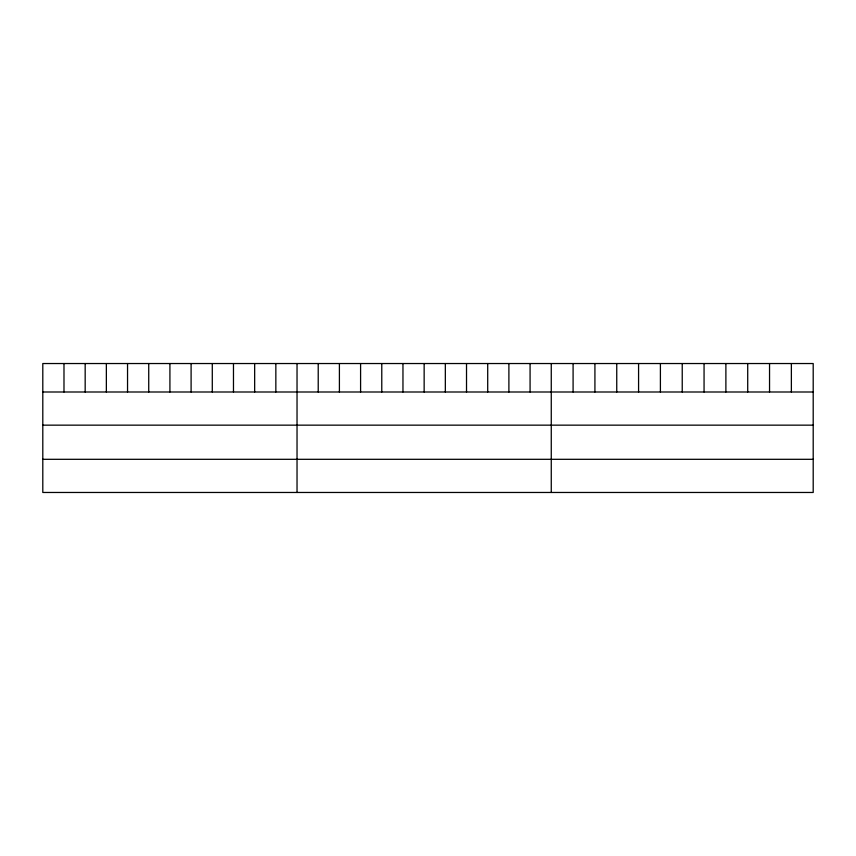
<?xml version="1.0" encoding="UTF-8"?>
<svg xmlns="http://www.w3.org/2000/svg" width="856" height="856" viewBox="0 0 856 856"><rect width="100%" height="100%" fill="white"/><g stroke="black" fill="none" stroke-linecap="round" stroke-linejoin="round"><path stroke-width="1.28" d="M813.2 391.995L813.2 492.468L42.8 492.468L42.8 363.533L813.2 363.533L813.2 391.995L42.8 391.995M42.8 425.154L813.2 425.154M42.8 459.308L813.2 459.308M791.372 363.533L791.372 391.995M769.544 363.533L769.544 391.995M747.716 363.533L747.716 391.995M725.888 363.533L725.888 391.995M704.06 363.533L704.06 391.995M682.232 363.533L682.232 391.995M660.404 363.533L660.404 391.995M638.576 363.533L638.576 391.995M616.748 363.533L616.748 391.995M594.92 363.533L594.92 391.995M573.092 363.533L573.092 391.995M551.264 363.533L551.264 492.468M530.078 363.533L530.078 391.995M508.892 363.533L508.892 391.995M487.706 363.533L487.706 391.995M466.52 363.533L466.52 391.995M445.334 363.533L445.334 391.995M424.148 363.533L424.148 391.995M402.962 363.533L402.962 391.995M381.776 363.533L381.776 391.995M360.59 363.533L360.59 391.995M339.404 363.533L339.404 391.995M318.218 363.533L318.218 391.995M297.032 363.533L297.032 492.468M275.846 363.533L275.846 391.995M254.66 363.533L254.66 391.995M233.474 363.533L233.474 391.995M212.288 363.533L212.288 391.995M191.102 363.533L191.102 391.995M169.916 363.533L169.916 391.995M148.73 363.533L148.73 391.995M127.544 363.533L127.544 391.995M106.358 363.533L106.358 391.995M85.172 363.533L85.172 391.995M63.986 363.533L63.986 391.995"/></g></svg>
